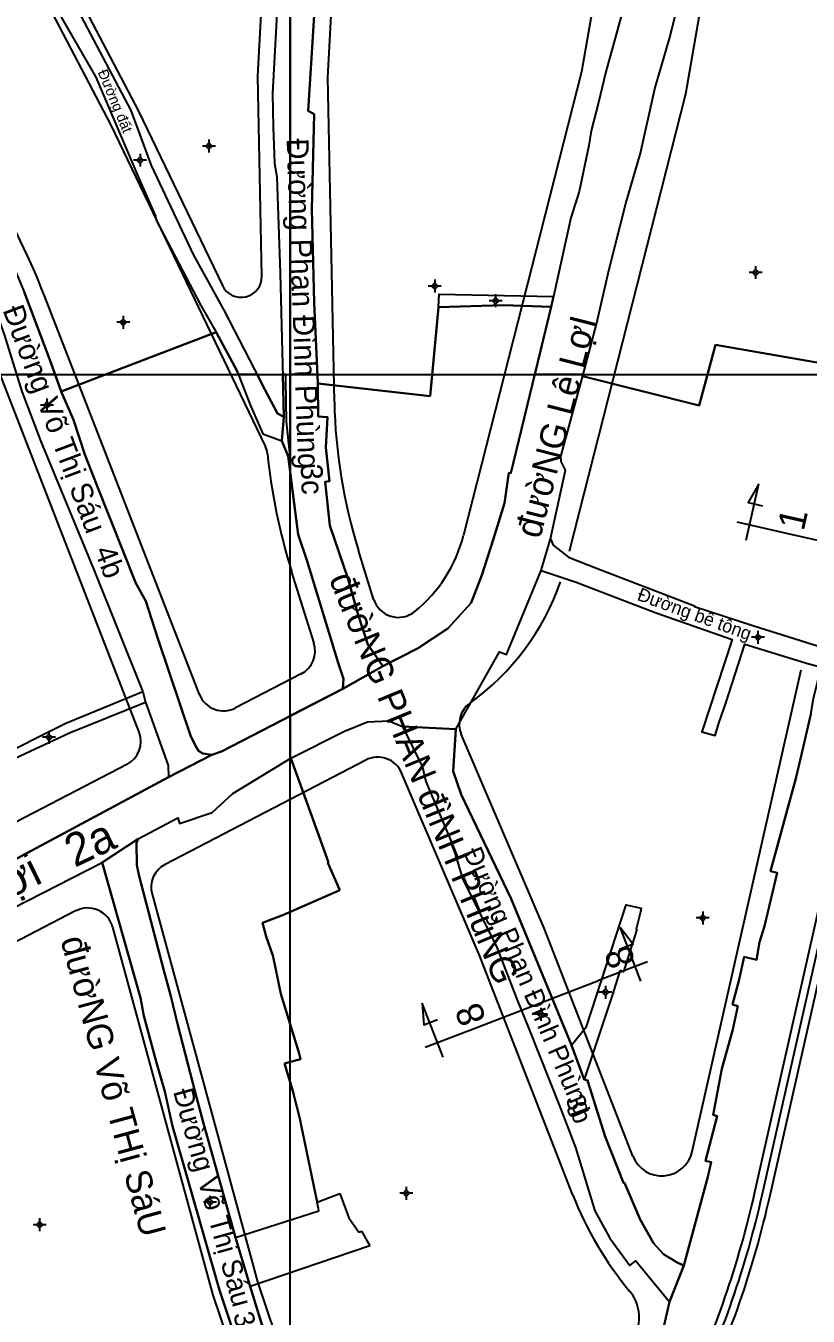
# Model space of a CAD drawing. Extents: x 547408 to 554234, y 1833375 to 1843904.
# Drawn here: x 551949 to 552099.9, y 1839318.5 to 1839567.3 of the extents above; entities that cross this region are included whole.
import ezdxf

# ---------------------------------------------------------------- set-up
doc = ezdxf.new("R2010")
doc.units = 0
for name, color, linetype in [('Level 1', 7, 'Continuous'), ('Level 10', 7, 'Continuous'), ('Level 11', 7, 'Continuous'), ('Level 2', 7, 'Continuous'), ('Level 27', 7, 'Continuous'), ('Level 30', 7, 'Continuous'), ('Level 4', 7, 'Continuous'), ('Level 5', 7, 'Continuous'), ('Level 52', 7, 'Continuous'), ('Level 62', 7, 'Continuous')]:
    doc.layers.add(name, color=color, linetype=linetype)

msp = doc.modelspace()

# ---------------------------------------------------------------- linework, layer by layer
at = {"layer": 'Level 1'}
for points in [[(552087.9, 1839468.09), (552090.36, 1839478.95)], [(552090.36, 1839478.95), (552088.29, 1839475.33), (552091.06, 1839474.71)], [(552091, 1839341.81), (552121.78, 1839478.09)], [(552086.1, 1839471.6), (552095.98, 1839469.37)], [(552095.98, 1839469.37), (552141.33, 1839459.13)], [(552063.59, 1839393.46), (552066.15, 1839390.18), (552063.51, 1839389.16)], [(552067.59, 1839383.07), (552063.59, 1839393.46)], [(552068.86, 1839386.81), (552059.41, 1839383.18)], [(552035.45, 1839373.96), (552059.41, 1839383.18)], [(552029.45, 1839368.4), (552025.45, 1839378.8)], [(552025.45, 1839378.8), (552025.75, 1839374.65), (552028.39, 1839375.66)], [(552026, 1839370.33), (552035.45, 1839373.96)]]:
    msp.add_lwpolyline(points, dxfattribs=at)
msp.add_arc((551905.67, 1839383.67), 190, 334.5637, 347.2723, dxfattribs=at)
at = {"layer": 'Level 10'}
for p, q in [((552050.32, 1839513.1), (552050.73, 1839515.05)), ((551998.37, 1839487.23), (551998.73, 1839491.88)), ((552048.35, 1839462.23), (552050.15, 1839468.31)), ((552010.14, 1839439.44), (552017.84, 1839443.79)), ((551971.54, 1839438.82), (551972.08, 1839436.86)), ((552021.65, 1839432.13), (552031.95, 1839431.64)), ((551976.52, 1839422.37), (551984.89, 1839426.72)), ((551963.7, 1839405.92), (551970.63, 1839410.53)), ((552054.25, 1839370.69), (552056.7, 1839364.07)), ((552073.14, 1839321.26), (552075.9, 1839328.26))]:
    msp.add_line(p, q, dxfattribs=at)
for points in [[(551946.19, 1839595.47), (551949.07, 1839588.74), (551952.57, 1839581.16), (551959.66, 1839569.06), (551969.27, 1839550.93), (551973.15, 1839540.32), (551981.27, 1839523.14), (551987.21, 1839512.46), (551995.1, 1839497.12), (551997.55, 1839492.49), (551998.73, 1839491.88)], [(551942.23, 1839593.46), (551950.76, 1839577.79), (551962.49, 1839557.38), (551970.69, 1839538.01), (551974.03, 1839530.53), (551974.19, 1839529.64), (551982.73, 1839513.33), (551985.73, 1839508.21), (551989.7, 1839500.77), (551992.25, 1839494.16), (551994.7, 1839488.59), (551998.37, 1839487.23)], [(552050.15, 1839468.31), (552053.06, 1839481.59), (552052.23, 1839483.24), (552052.17, 1839484.19), (552056.46, 1839500), (552059.03, 1839509.72), (552061.52, 1839520.31), (552064.72, 1839533.01), (552067.55, 1839542.71), (552070.33, 1839555.08), (552073.11, 1839564.83), (552074.6, 1839570.65), (552076.63, 1839584.14), (552077.43, 1839584.07), (552079.76, 1839588.28), (552084.08, 1839591.24), (552086.66, 1839592.04), (552090.79, 1839591.93), (552103.53, 1839591.01), (552113.04, 1839590.05), (552126.89, 1839587.69)], [(552006.28, 1839586.95), (552015.15, 1839587.77), (552026.4, 1839588.44), (552035.55, 1839589.22), (552048.51, 1839589.82), (552049.25, 1839590.01), (552066.39, 1839590.36), (552068.03, 1839589.91), (552064.6, 1839571.88), (552060.85, 1839558.39), (552059.43, 1839552.49), (552057.99, 1839547), (552057.55, 1839544.19), (552055.69, 1839535.3), (552054.1, 1839530.2), (552050.73, 1839515.05)], [(551999.4, 1839588.43), (551999.91, 1839580.91), (551999.35, 1839578.3), (551997.47, 1839570.71), (551996.57, 1839554.18), (551996.67, 1839547.71), (551996.97, 1839540.75), (551997.41, 1839538.12), (551998.07, 1839519.59), (551998.73, 1839491.88)], [(552006.28, 1839586.95), (552004.61, 1839569.27), (552003.46, 1839550.88), (552004.6, 1839550.22), (552004.14, 1839531.88), (552004.58, 1839513.91), (552005.3, 1839498.29), (552005.38, 1839491.94), (552007.14, 1839491.83), (552006.87, 1839485.93), (552007.57, 1839479.44), (552006.71, 1839479.33), (552007.61, 1839470.94), (552011.06, 1839460.74), (552013.07, 1839453.69), (552014.92, 1839447.99), (552017.84, 1839443.79)], [(551918.79, 1839565.9), (551928.04, 1839551.3), (551929.44, 1839551.91), (551932.12, 1839546.54), (551934.11, 1839542.95), (551940.72, 1839531.94), (551945.48, 1839523.57), (551948.69, 1839515.99), (551953.8, 1839502.36), (551955.8, 1839496.75), (551958.18, 1839491.28), (551960.37, 1839484.63), (551962.67, 1839478.67), (551970.23, 1839459.81), (551972.14, 1839456.35), (551974.46, 1839449.15), (551980.76, 1839430.42), (551981.69, 1839428.42), (551982.31, 1839427.47), (551983.15, 1839426.94), (551984.89, 1839426.72)], [(551914.07, 1839562.84), (551918.03, 1839555.48), (551929.33, 1839537.86), (551932.9, 1839531.98), (551938.76, 1839522.49), (551940.98, 1839516.98), (551943.19, 1839512.03), (551944.82, 1839507.72), (551948.22, 1839496.72), (551951.91, 1839487.09), (551962.31, 1839461.89), (551971.54, 1839438.82)], [(552050.32, 1839513.1), (552041.14, 1839513.38), (552028.57, 1839512.98), (552028.69, 1839515.49), (552050.73, 1839515.05)], [(552017.84, 1839443.79), (552024.5, 1839447.22), (552030.39, 1839451.08), (552034.9, 1839456.02), (552036.95, 1839461.32), (552039.14, 1839468.14), (552041.31, 1839475.22), (552042.13, 1839481.04), (552042.55, 1839480.99), (552050.32, 1839513.1)], [(552010.14, 1839439.44), (552010.25, 1839441.33), (552009.21, 1839444.41), (552003.28, 1839464.04), (552001.5, 1839469.16), (551999.61, 1839484.3), (551998.37, 1839487.23)], [(552050.15, 1839468.31), (552050.68, 1839467.14), (552053.68, 1839464.82), (552059.05, 1839462.7), (552077.95, 1839455.42), (552077.93, 1839455.3), (552089.4, 1839451.54), (552102.86, 1839447.34)], [(552031.95, 1839431.64), (552040.37, 1839446.55), (552041.69, 1839446.05), (552048.35, 1839462.23)], [(552048.35, 1839462.23), (552055.12, 1839459.97), (552070.34, 1839454.11), (552085.2, 1839448.93), (552079.35, 1839431.14), (552081.93, 1839430.4), (552082.61, 1839432.83), (552083.97, 1839436.67), (552087.68, 1839448.05), (552099.57, 1839444.35), (552102.36, 1839443.58)], [(552075.9, 1839328.26), (552080.5, 1839345.32), (552081.18, 1839348.16), (552080.07, 1839348.42), (552082.34, 1839357.03), (552081.53, 1839357.28), (552083.24, 1839366.16), (552085.32, 1839373.71), (552086.29, 1839378.23), (552085.27, 1839378.57), (552086.59, 1839383.4), (552087.53, 1839387.76), (552089.9, 1839387.16), (552090.51, 1839390.6), (552091.45, 1839393.66), (552093.88, 1839403.94), (552092.62, 1839404.29), (552097.47, 1839422.13), (552098.86, 1839427.87), (552100.4, 1839434.55), (552100.9, 1839437.55), (552102.36, 1839443.58)], [(551971.54, 1839438.82), (551956.68, 1839432.75), (551942.3, 1839425.57), (551936.44, 1839423.03), (551936.91, 1839421.35), (551945.94, 1839425.63), (551957.39, 1839430.93), (551972.08, 1839436.86)], [(551984.89, 1839426.72), (551986.73, 1839427.35), (552010.14, 1839439.44)], [(551972.08, 1839436.86), (551976.46, 1839424.66), (551976.52, 1839422.37)], [(551970.63, 1839410.53), (551978.3, 1839414.56), (551978.65, 1839413.44), (551984.95, 1839415.6), (551988.91, 1839419.24), (552000.09, 1839426.03), (552010.42, 1839431.23), (552014.89, 1839433.03), (552018.98, 1839433.22), (552021.65, 1839432.13)], [(552021.65, 1839432.13), (552025.46, 1839424.34), (552026.13, 1839421.57), (552031.08, 1839409.83), (552033.25, 1839402.63), (552039.77, 1839389.75), (552043.66, 1839379.56), (552045.96, 1839374.06), (552052.07, 1839358.68), (552055, 1839351.02), (552058.73, 1839338.75), (552061.61, 1839333.53), (552065.47, 1839328.23), (552066.62, 1839329.15), (552073.14, 1839321.26)], [(552031.95, 1839431.64), (552031.38, 1839423.56), (552032.94, 1839419.06), (552042.59, 1839398.93), (552054.25, 1839370.69)], [(551906.23, 1839386.11), (551919.24, 1839392.34), (551935.13, 1839400.23), (551976.52, 1839422.37)], [(551970.63, 1839410.53), (551970.34, 1839409.75), (551970.39, 1839405.4), (551970.84, 1839403.28), (551975.61, 1839385.12), (551976.9, 1839380.4), (551978.33, 1839374.55), (551981.62, 1839361.65), (551983.17, 1839355.89), (551989.46, 1839333.67), (551992.24, 1839324.19), (551996.35, 1839310.9), (551998.17, 1839305.41), (552001.51, 1839295.7), (552002.91, 1839290.89), (552005.12, 1839282.16), (552006.55, 1839278.14), (552013.54, 1839270.36)], [(551907.85, 1839376.75), (551930.58, 1839389.06), (551935.95, 1839391.68), (551941.17, 1839394.3), (551946.46, 1839397.15), (551963.7, 1839405.92)], [(551996.67, 1839280.95), (551998.33, 1839282.06), (551998.85, 1839283.45), (551997.55, 1839290.03), (551995.52, 1839296.68), (551994.58, 1839299.41), (551992.4, 1839305.27), (551986.32, 1839323.48), (551977.27, 1839355.11), (551975.8, 1839361.76), (551974.1, 1839367.6), (551971.78, 1839376.35), (551971.08, 1839379.85), (551963.7, 1839405.92)], [(552054.25, 1839370.69), (552057.13, 1839374.32), (552064.76, 1839397.79), (552067.66, 1839397.16), (552067.51, 1839396.45), (552066.72, 1839393.06), (552066.8, 1839393.02), (552065.5, 1839388.76), (552064.27, 1839384.89), (552063.79, 1839385.04), (552063.58, 1839385.08), (552062.2, 1839380.69), (552056.7, 1839364.07)], [(552056.7, 1839364.07), (552057.39, 1839363.91), (552057.4, 1839363.69), (552060.75, 1839353.14), (552064.26, 1839344.2), (552064.45, 1839344.17), (552067.48, 1839337.09), (552070.04, 1839332.57), (552072, 1839330.42), (552072.82, 1839329.94), (552073.55, 1839329.43), (552074.6, 1839328.85), (552075.9, 1839328.26)], [(552038.3, 1839251.15), (552042.72, 1839258.89), (552056.12, 1839285.31), (552061.78, 1839295.56), (552063.32, 1839299.55), (552068.15, 1839308.46), (552071.92, 1839315.92), (552073.14, 1839321.26)]]:
    msp.add_lwpolyline(points, dxfattribs=at)
at = {"layer": 'Level 11'}
for p, q in [((551984.3, 1839544.71), (551983.68, 1839544.08)), ((551984.3, 1839545.33), (551984.3, 1839544.71)), ((551984.93, 1839544.08), (551984.3, 1839544.71)), ((551971.02, 1839542.6), (551971.02, 1839541.97)), ((551983.68, 1839544.08), (551983.05, 1839544.08)), ((551983.68, 1839544.08), (551984.3, 1839543.45)), ((551984.3, 1839543.45), (551984.93, 1839544.08)), ((551984.3, 1839543.45), (551984.3, 1839542.83)), ((551985.55, 1839544.08), (551984.93, 1839544.08)), ((551970.39, 1839541.35), (551969.77, 1839541.35)), ((551971.02, 1839541.97), (551970.39, 1839541.35)), ((551970.39, 1839541.35), (551971.02, 1839540.73)), ((551971.65, 1839541.35), (551971.02, 1839541.97)), ((551971.02, 1839540.73), (551971.65, 1839541.35)), ((551971.02, 1839540.73), (551971.02, 1839540.1)), ((551972.27, 1839541.35), (551971.65, 1839541.35)), ((552089.11, 1839519.69), (552088.48, 1839519.69)), ((552089.73, 1839520.31), (552089.11, 1839519.69)), ((552089.11, 1839519.69), (552089.73, 1839519.07)), ((552089.73, 1839520.94), (552089.73, 1839520.31)), ((552090.35, 1839519.69), (552089.73, 1839520.31)), ((552089.73, 1839519.07), (552090.35, 1839519.69)), ((552090.98, 1839519.69), (552090.35, 1839519.69)), ((552027.84, 1839517.71), (552027.21, 1839517.08)), ((552027.84, 1839518.33), (552027.84, 1839517.71)), ((552028.47, 1839517.08), (552027.84, 1839517.71)), ((552089.73, 1839519.07), (552089.73, 1839518.44)), ((552027.21, 1839517.08), (552026.59, 1839517.08)), ((552027.21, 1839517.08), (552027.84, 1839516.45)), ((552027.84, 1839516.45), (552028.47, 1839517.08)), ((552027.84, 1839516.45), (552027.84, 1839515.83)), ((552029.09, 1839517.08), (552028.47, 1839517.08)), ((552039.59, 1839514.87), (552038.97, 1839514.24)), ((552039.59, 1839515.49), (552039.59, 1839514.87)), ((552040.21, 1839514.24), (552039.59, 1839514.87)), ((552038.97, 1839514.24), (552038.34, 1839514.24)), ((552038.97, 1839514.24), (552039.59, 1839513.61)), ((552039.59, 1839513.61), (552040.21, 1839514.24)), ((552039.59, 1839513.61), (552039.59, 1839512.99)), ((552040.84, 1839514.24), (552040.21, 1839514.24)), ((551967.15, 1839510.09), (551966.52, 1839510.09)), ((551967.77, 1839510.71), (551967.15, 1839510.09)), ((551967.15, 1839510.09), (551967.77, 1839509.47)), ((551967.77, 1839511.34), (551967.77, 1839510.71)), ((551968.39, 1839510.09), (551967.77, 1839510.71)), ((551967.77, 1839509.47), (551968.39, 1839510.09)), ((551969.02, 1839510.09), (551968.39, 1839510.09)), ((551967.77, 1839509.47), (551967.77, 1839508.84)), ((551953.07, 1839494.77), (551952.44, 1839494.14)), ((551953.07, 1839495.39), (551953.07, 1839494.77)), ((551953.69, 1839494.14), (551953.07, 1839494.77)), ((551952.44, 1839494.14), (551951.82, 1839494.14)), ((551952.44, 1839494.14), (551953.07, 1839493.51)), ((551953.07, 1839493.51), (551953.69, 1839494.14)), ((551953.07, 1839493.51), (551953.07, 1839492.89)), ((551954.32, 1839494.14), (551953.69, 1839494.14)), ((552090.19, 1839449.99), (552089.56, 1839449.36)), ((552090.19, 1839450.61), (552090.19, 1839449.99)), ((552090.81, 1839449.36), (552090.19, 1839449.99)), ((552089.56, 1839449.36), (552088.94, 1839449.36)), ((552089.56, 1839449.36), (552090.19, 1839448.73)), ((552090.19, 1839448.73), (552090.81, 1839449.36)), ((552090.19, 1839448.73), (552090.19, 1839448.11)), ((552091.44, 1839449.36), (552090.81, 1839449.36)), ((551952.82, 1839430.08), (551952.2, 1839430.08)), ((551953.45, 1839430.71), (551952.82, 1839430.08)), ((551952.82, 1839430.08), (551953.45, 1839429.45)), ((551953.45, 1839431.33), (551953.45, 1839430.71)), ((551954.07, 1839430.08), (551953.45, 1839430.71)), ((551953.45, 1839429.45), (551954.07, 1839430.08)), ((551954.7, 1839430.08), (551954.07, 1839430.08)), ((551953.45, 1839429.45), (551953.45, 1839428.83)), ((552079.53, 1839395.87), (552078.91, 1839395.24)), ((552079.53, 1839396.49), (552079.53, 1839395.87)), ((552080.15, 1839395.24), (552079.53, 1839395.87)), ((552078.91, 1839395.24), (552078.28, 1839395.24)), ((552078.91, 1839395.24), (552079.53, 1839394.61)), ((552079.53, 1839394.61), (552080.15, 1839395.24)), ((552079.53, 1839394.61), (552079.53, 1839393.99)), ((552080.78, 1839395.24), (552080.15, 1839395.24)), ((552060.15, 1839380.93), (552059.53, 1839380.93)), ((552060.78, 1839381.55), (552060.15, 1839380.93)), ((552060.15, 1839380.93), (552060.78, 1839380.31)), ((552060.78, 1839382.18), (552060.78, 1839381.55)), ((552061.41, 1839380.93), (552060.78, 1839381.55)), ((552060.78, 1839380.31), (552061.41, 1839380.93)), ((552062.03, 1839380.93), (552061.41, 1839380.93)), ((552048.31, 1839377.94), (552048.31, 1839377.31)), ((552060.78, 1839380.31), (552060.78, 1839379.68)), ((552047.69, 1839376.69), (552047.06, 1839376.69)), ((552048.31, 1839377.31), (552047.69, 1839376.69)), ((552047.69, 1839376.69), (552048.31, 1839376.07)), ((552048.94, 1839376.69), (552048.31, 1839377.31)), ((552048.31, 1839376.07), (552048.94, 1839376.69)), ((552048.31, 1839376.07), (552048.31, 1839375.44)), ((552049.56, 1839376.69), (552048.94, 1839376.69)), ((552022.37, 1839343.43), (552022.37, 1839342.81)), ((551984.5, 1839341.07), (551983.87, 1839340.44)), ((551984.5, 1839341.69), (551984.5, 1839341.07)), ((551985.13, 1839340.44), (551984.5, 1839341.07)), ((552021.75, 1839342.18), (552021.12, 1839342.18)), ((552022.37, 1839342.81), (552021.75, 1839342.18)), ((552021.75, 1839342.18), (552022.37, 1839341.55)), ((552022.99, 1839342.18), (552022.37, 1839342.81)), ((552022.37, 1839341.55), (552022.99, 1839342.18)), ((552022.37, 1839341.55), (552022.37, 1839340.93)), ((552023.62, 1839342.18), (552022.99, 1839342.18)), ((551983.87, 1839340.44), (551983.25, 1839340.44)), ((551983.87, 1839340.44), (551984.5, 1839339.81)), ((551984.5, 1839339.81), (551985.13, 1839340.44)), ((551984.5, 1839339.81), (551984.5, 1839339.19)), ((551985.75, 1839340.44), (551985.13, 1839340.44)), ((551951.03, 1839336.1), (551950.41, 1839336.1)), ((551951.66, 1839336.73), (551951.03, 1839336.1)), ((551951.03, 1839336.1), (551951.66, 1839335.47)), ((551951.66, 1839337.35), (551951.66, 1839336.73)), ((551952.29, 1839336.1), (551951.66, 1839336.73)), ((551951.66, 1839335.47), (551952.29, 1839336.1)), ((551952.91, 1839336.1), (551952.29, 1839336.1)), ((551951.66, 1839335.47), (551951.66, 1839334.85))]:
    msp.add_line(p, q, dxfattribs=at)
for centre in [(551984.3, 1839544.08), (551971.02, 1839541.35), (552089.73, 1839519.69), (552027.84, 1839517.08), (552039.59, 1839514.24), (551967.77, 1839510.09), (551953.07, 1839494.14), (552090.19, 1839449.36), (551953.45, 1839430.08), (552079.53, 1839395.24), (552060.78, 1839380.93), (552048.31, 1839376.69), (551984.5, 1839340.44), (552022.37, 1839342.18), (551951.66, 1839336.1)]:
    msp.add_circle(centre, 0.15, dxfattribs=at)
at = {"layer": 'Level 2'}
for p, q in [((552064.6, 1839571.88), (552060.85, 1839558.39)), ((551996.67, 1839547.71), (551996.97, 1839540.75)), ((551996.97, 1839540.75), (551997.41, 1839538.12)), ((551997.41, 1839538.12), (551998.07, 1839519.59)), ((552061.52, 1839520.31), (552064.72, 1839533.01)), ((551998.07, 1839519.59), (551998.73, 1839491.88)), ((551998.73, 1839491.88), (551998.37, 1839487.23)), ((552006.87, 1839485.93), (552007.14, 1839491.83)), ((551998.37, 1839487.23), (551999.61, 1839484.3)), ((552007.57, 1839479.44), (552006.87, 1839485.93)), ((552050.15, 1839468.31), (552053.06, 1839481.59)), ((552006.71, 1839479.33), (552007.57, 1839479.44)), ((552039.14, 1839468.14), (552036.95, 1839461.32)), ((552048.35, 1839462.23), (552050.15, 1839468.31)), ((552003.28, 1839464.04), (552009.21, 1839444.41)), ((552041.69, 1839446.05), (552048.35, 1839462.23)), ((552017.84, 1839443.79), (552014.92, 1839447.99)), ((552009.21, 1839444.41), (552010.25, 1839441.33)), ((552017.84, 1839443.79), (552010.14, 1839439.44)), ((552010.14, 1839439.44), (552017.84, 1839443.79)), ((552010.25, 1839441.33), (552010.14, 1839439.44)), ((552010.14, 1839439.44), (551986.73, 1839427.35)), ((552000.09, 1839426.03), (552010.42, 1839431.23)), ((552021.65, 1839432.13), (552031.95, 1839431.64)), ((552031.95, 1839431.64), (552021.65, 1839432.13)), ((551984.89, 1839426.72), (551976.52, 1839422.37)), ((551986.73, 1839427.35), (551984.89, 1839426.72)), ((551978.65, 1839413.44), (551984.95, 1839415.6)), ((551978.3, 1839414.56), (551978.65, 1839413.44)), ((551970.63, 1839410.53), (551963.7, 1839405.92)), ((551963.7, 1839405.92), (551971.08, 1839379.85)), ((551975.61, 1839385.12), (551970.84, 1839403.28)), ((552033.25, 1839402.63), (552039.77, 1839389.75)), ((551971.08, 1839379.85), (551971.78, 1839376.35)), ((551971.78, 1839376.35), (551974.1, 1839367.6)), ((552045.96, 1839374.06), (552052.07, 1839358.68)), ((552056.7, 1839364.07), (552054.25, 1839370.69)), ((551989.46, 1839333.67), (551983.17, 1839355.89)), ((552064.45, 1839344.17), (552064.26, 1839344.2)), ((552067.48, 1839337.09), (552064.45, 1839344.17)), ((552065.47, 1839328.23), (552066.62, 1839329.15)), ((552066.62, 1839329.15), (552073.14, 1839321.26)), ((552072.82, 1839329.94), (552072, 1839330.42)), ((552073.14, 1839321.26), (552075.9, 1839328.26))]:
    msp.add_line(p, q, dxfattribs=at)
for points in [[(552007.14, 1839491.83), (552005.38, 1839491.94), (552005.3, 1839498.29), (552004.58, 1839513.91), (552004.14, 1839531.88), (552004.6, 1839550.22), (552003.46, 1839550.88), (552004.61, 1839569.27), (552006.28, 1839586.95)], [(552070.33, 1839555.08), (552073.11, 1839564.83), (552074.6, 1839570.65), (552076.63, 1839584.14), (552077.43, 1839584.07)], [(551997.47, 1839570.71), (551996.57, 1839554.18), (551996.67, 1839547.71)], [(552060.85, 1839558.39), (552059.43, 1839552.49), (552057.99, 1839547), (552057.55, 1839544.19), (552055.69, 1839535.3), (552054.1, 1839530.2)], [(552064.72, 1839533.01), (552067.55, 1839542.71), (552070.33, 1839555.08)], [(552054.1, 1839530.2), (552050.73, 1839515.05), (552050.32, 1839513.1), (552042.55, 1839480.99)], [(552053.06, 1839481.59), (552052.23, 1839483.24), (552052.17, 1839484.19), (552056.46, 1839500), (552059.03, 1839509.72), (552061.52, 1839520.31)], [(551999.61, 1839484.3), (552001.5, 1839469.16), (552003.28, 1839464.04)], [(552042.55, 1839480.99), (552042.13, 1839481.04), (552041.31, 1839475.22), (552039.14, 1839468.14)], [(552014.92, 1839447.99), (552013.07, 1839453.69), (552011.06, 1839460.74), (552007.61, 1839470.94), (552006.71, 1839479.33)], [(552036.95, 1839461.32), (552034.9, 1839456.02), (552030.39, 1839451.08)], [(552030.39, 1839451.08), (552024.5, 1839447.22), (552017.84, 1839443.79)], [(552031.95, 1839431.64), (552040.37, 1839446.55), (552041.69, 1839446.05)], [(552010.42, 1839431.23), (552014.89, 1839433.03), (552018.98, 1839433.22), (552021.65, 1839432.13)], [(552100.4, 1839434.55), (552098.86, 1839427.87), (552097.47, 1839422.13), (552092.62, 1839404.29), (552093.88, 1839403.94), (552091.45, 1839393.66), (552090.51, 1839390.6), (552089.9, 1839387.16), (552087.53, 1839387.76), (552086.59, 1839383.4), (552085.27, 1839378.57), (552086.29, 1839378.23), (552085.32, 1839373.71), (552083.24, 1839366.16), (552081.53, 1839357.28), (552082.34, 1839357.03), (552080.07, 1839348.42), (552081.18, 1839348.16), (552080.5, 1839345.32), (552075.9, 1839328.26), (552073.14, 1839321.26), (552071.92, 1839315.92)], [(552021.65, 1839432.13), (552025.46, 1839424.34), (552026.13, 1839421.57), (552031.08, 1839409.83), (552033.25, 1839402.63)], [(552054.25, 1839370.69), (552042.59, 1839398.93), (552032.94, 1839419.06), (552031.38, 1839423.56), (552031.95, 1839431.64)], [(551984.95, 1839415.6), (551988.91, 1839419.24), (552000.09, 1839426.03)], [(551976.52, 1839422.37), (551935.13, 1839400.23), (551919.24, 1839392.34), (551906.23, 1839386.11)], [(551935.95, 1839391.68), (551941.17, 1839394.3), (551946.46, 1839397.15), (551963.7, 1839405.92), (551970.63, 1839410.53), (551978.3, 1839414.56)], [(551970.84, 1839403.28), (551970.39, 1839405.4), (551970.34, 1839409.75), (551970.63, 1839410.53)], [(552039.77, 1839389.75), (552043.66, 1839379.56), (552045.96, 1839374.06)], [(551978.33, 1839374.55), (551976.9, 1839380.4), (551975.61, 1839385.12)], [(551983.17, 1839355.89), (551981.62, 1839361.65), (551978.33, 1839374.55)], [(551974.1, 1839367.6), (551975.8, 1839361.76), (551977.27, 1839355.11)], [(552064.26, 1839344.2), (552060.75, 1839353.14), (552057.4, 1839363.69), (552057.39, 1839363.91), (552056.7, 1839364.07)], [(552052.07, 1839358.68), (552055, 1839351.02), (552058.73, 1839338.75), (552061.61, 1839333.53), (552065.47, 1839328.23)], [(551977.27, 1839355.11), (551986.32, 1839323.48), (551992.4, 1839305.27), (551994.58, 1839299.41)], [(552072, 1839330.42), (552070.04, 1839332.57), (552067.48, 1839337.09)], [(551996.35, 1839310.9), (551992.24, 1839324.19), (551989.46, 1839333.67)], [(552075.9, 1839328.26), (552074.6, 1839328.85), (552073.55, 1839329.43), (552072.82, 1839329.94)]]:
    msp.add_lwpolyline(points, dxfattribs=at)
at = {"layer": 'Level 27'}
for p, q in [((551970.23, 1839459.81), (551962.67, 1839478.67)), ((551972.14, 1839456.35), (551970.23, 1839459.81)), ((551974.46, 1839449.15), (551972.14, 1839456.35)), ((551976.52, 1839422.37), (551984.89, 1839426.72))]:
    msp.add_line(p, q, dxfattribs=at)
for points in [[(551962.67, 1839478.67), (551960.37, 1839484.63), (551958.18, 1839491.28), (551955.8, 1839496.75), (551953.8, 1839502.36), (551948.69, 1839515.99)], [(551948.22, 1839496.72), (551951.91, 1839487.09), (551962.31, 1839461.89)], [(551962.31, 1839461.89), (551971.54, 1839438.82), (551972.08, 1839436.86)], [(551982.31, 1839427.47), (551981.69, 1839428.42), (551980.76, 1839430.42), (551974.46, 1839449.15)], [(551972.08, 1839436.86), (551976.46, 1839424.66), (551976.52, 1839422.37)], [(551984.89, 1839426.72), (551983.15, 1839426.94), (551982.31, 1839427.47)]]:
    msp.add_lwpolyline(points, dxfattribs=at)
at = {"layer": 'Level 30'}
for points in [[(551953.01, 1839584.64), (551970.73, 1839550.78)], [(552081.57, 1839584.85), (552076.21, 1839554.1)], [(551946.91, 1839583.36), (551965.36, 1839548.09)], [(551993.75, 1839557.54), (551994.96, 1839580.14)], [(552060, 1839580.48), (552056.15, 1839558.39)], [(552007.26, 1839557.31), (552008.42, 1839578.91)], [(551994.51, 1839518.98), (551993.75, 1839557.54)], [(552008.49, 1839494.76), (552007.26, 1839557.31)], [(552056.15, 1839558.39), (552033.41, 1839469.04)], [(552076.21, 1839554.1), (552053.77, 1839465.91)], [(551970.73, 1839550.78), (551986.91, 1839517.17)], [(551965.36, 1839548.09), (551995.22, 1839486.07)], [(551982.48, 1839438.36), (551952.6, 1839515.21)], [(551970.82, 1839431.09), (551940.02, 1839510.32)], [(552089.54, 1839342.14), (552120.32, 1839478.42)], [(552092.46, 1839341.48), (552123.25, 1839477.76)], [(552016.07, 1839456.71), (552013.14, 1839466.1)], [(552004.57, 1839448.23), (552000.25, 1839462.09)], [(552077.52, 1839350.2), (552098.5, 1839443.09)], [(552002.1, 1839442.31), (551989.44, 1839435.73)], [(552048.93, 1839393.29), (552032.97, 1839430.65)], [(552014.57, 1839425.68), (551975.85, 1839405.57)], [(551968.47, 1839424.84), (551909.55, 1839394.23)], [(552036.43, 1839388.18), (552021.47, 1839423.21)], [(551973.33, 1839399.82), (551993.66, 1839325.12)], [(551958.6, 1839396.61), (551913.01, 1839372.92)], [(551965.73, 1839393.49), (551985.04, 1839322.5)], [(552066.07, 1839349.34), (552048.93, 1839393.29)], [(552054.51, 1839341.83), (552036.43, 1839388.18)], [(551993.66, 1839325.12), (552004.03, 1839294.21)], [(551985.04, 1839322.5), (551994.27, 1839295.31)]]:
    msp.add_lwpolyline(points, dxfattribs=at)
for centre, radius, start, end in [((551825.14, 1839465.65), 136.75, 21.2464, 32.4235), ((551990.51, 1839518.9), 4, 205.7098, 1.1293), ((552111.72, 1839496.8), 103.25, 181.1293, 197.2954), ((551991.62, 1839484.34), 4, 5.9239, 25.7098), ((552111.72, 1839496.8), 116.75, 185.9239, 197.2954), ((552006.52, 1839475.88), 27.75, 309.0104, 345.7267), ((552006.52, 1839475.88), 48.25, 305.6675, 340.8707), ((552020.84, 1839458.2), 5, 197.2954, 309.0104), ((551999.79, 1839446.75), 5, 297.4527, 17.2954), ((551987.14, 1839440.17), 5, 201.2464, 297.4527), ((552037.57, 1839432.62), 5, 125.6675, 203.1317), ((551966.16, 1839429.27), 5, 297.4527, 21.2464), ((552016.87, 1839421.25), 5, 23.1317, 117.4527), ((551978.16, 1839401.14), 5, 117.4527, 195.2187), ((551960.91, 1839392.17), 5, 15.2187, 117.4527), ((552071.66, 1839351.52), 6, 201.3082, 347.2723), ((552116.72, 1839366.03), 66.75, 201.2619, 219.8014), ((551905.67, 1839383.67), 188.5, 334.5637, 347.2723), ((551905.67, 1839383.67), 191.5, 334.5637, 347.2723), ((552059.29, 1839318.18), 8, 336.911, 39.8014)]:
    msp.add_arc(centre, radius, start, end, dxfattribs=at)
at = {"layer": 'Level 52'}
for p, q in [((552000, 1839500), (552000, 1839620.3)), ((552000, 1839620.3), (552000, 1839500)), ((552028.57, 1839512.98), (552026.98, 1839495.87)), ((552026.98, 1839495.87), (552028.57, 1839512.98)), ((551955.8, 1839496.75), (551985.73, 1839508.21)), ((551985.73, 1839508.21), (551955.8, 1839496.75)), ((551985.73, 1839508.21), (551989.7, 1839500.77)), ((551989.7, 1839500.77), (551985.73, 1839508.21)), ((552081.97, 1839505.72), (552078.87, 1839494.07)), ((552078.87, 1839494.07), (552081.97, 1839505.72)), ((552113.36, 1839500.3), (552081.97, 1839505.72)), ((552081.97, 1839505.72), (552113.36, 1839500.3)), ((551947.21, 1839500), (551954.64, 1839500)), ((551954.64, 1839500), (551947.21, 1839500)), ((551954.64, 1839500), (551955.8, 1839496.75)), ((551955.8, 1839496.75), (551954.64, 1839500)), ((551989.7, 1839500.77), (551990, 1839500)), ((551990, 1839500), (551989.7, 1839500.77)), ((551990, 1839500), (551993.62, 1839500)), ((551993.62, 1839500), (551990, 1839500)), ((551998.54, 1839500), (552000, 1839500)), ((551999.11, 1839500), (551998.54, 1839500)), ((551999.14, 1839498.9), (551999.11, 1839500)), ((552005.22, 1839500), (552000, 1839500)), ((552000, 1839500), (552000, 1839481.18)), ((552000, 1839500), (552005.22, 1839500)), ((552005.3, 1839498.29), (552005.22, 1839500)), ((552005.22, 1839500), (552005.3, 1839498.29)), ((552056.46, 1839500), (552047.15, 1839500)), ((552047.15, 1839500), (552056.46, 1839500)), ((552056.38, 1839499.7), (552056.46, 1839500)), ((552056.46, 1839500), (552056.38, 1839499.7)), ((552026.98, 1839495.87), (552005.3, 1839498.29)), ((552005.3, 1839498.29), (552026.98, 1839495.87)), ((552078.87, 1839494.07), (552056.38, 1839499.7)), ((552056.38, 1839499.7), (552078.87, 1839494.07)), ((552000, 1839481.18), (552000, 1839484.26)), ((552000.76, 1839475.11), (552000, 1839481.18)), ((552000, 1839481.18), (552000.76, 1839475.11)), ((552001.5, 1839469.16), (552000.76, 1839475.11)), ((552000.76, 1839475.11), (552001.5, 1839469.16)), ((552003.28, 1839464.04), (552001.5, 1839469.16)), ((552001.5, 1839469.16), (552003.28, 1839464.04)), ((552010.14, 1839439.44), (552000, 1839434.2)), ((552000, 1839425.98), (552000, 1839434.2)), ((552000, 1839434.2), (552000, 1839425.98)), ((552000.09, 1839426.03), (552000, 1839425.98)), ((552000, 1839425.98), (552000.09, 1839426.03)), ((552005.27, 1839411.88), (552000.09, 1839426.03)), ((552000.09, 1839426.03), (552005.27, 1839411.88)), ((552007.36, 1839405.92), (552005.27, 1839411.88)), ((552005.27, 1839411.88), (552007.36, 1839405.92)), ((551998.68, 1839395.86), (552009.55, 1839400.59)), ((552009.55, 1839400.59), (551998.68, 1839395.86)), ((551998.68, 1839395.86), (551994.63, 1839394.29)), ((551994.63, 1839394.29), (551995.37, 1839391.64)), ((551996.63, 1839387.99), (551995.37, 1839391.64)), ((551995.37, 1839391.64), (551996.63, 1839387.99)), ((551996.92, 1839386.51), (551996.63, 1839387.99)), ((551996.63, 1839387.99), (551996.92, 1839386.51)), ((551998.15, 1839380.64), (551996.92, 1839386.51)), ((551996.92, 1839386.51), (551998.15, 1839380.64)), ((552001.69, 1839369.09), (551998.15, 1839380.64)), ((551998.15, 1839380.64), (552001.69, 1839369.09)), ((552000.59, 1839361.45), (551998.9, 1839367.21)), ((551998.9, 1839367.21), (552000.59, 1839361.45)), ((552000.66, 1839361.09), (552000.59, 1839361.45)), ((552000.59, 1839361.45), (552000.66, 1839361.09)), ((552001.85, 1839356.61), (552000.66, 1839361.09)), ((552000.66, 1839361.09), (552001.85, 1839356.61)), ((552002.12, 1839355.27), (552001.85, 1839356.61)), ((552001.85, 1839356.61), (552002.12, 1839355.27)), ((552002.12, 1839355.27), (552005.16, 1839340.47)), ((552005.16, 1839340.47), (552009.52, 1839342.15)), ((551992.24, 1839324.19), (551989.46, 1839333.67)), ((552013.73, 1839334.85), (552015.34, 1839332.04)), ((552015.34, 1839332.04), (551992.24, 1839324.19)), ((551996.35, 1839310.9), (551992.24, 1839324.19)), ((551992.24, 1839324.19), (551996.35, 1839310.9))]:
    msp.add_line(p, q, dxfattribs=at)
for points in [[(552047.15, 1839500), (552050.32, 1839513.1), (552041.14, 1839513.38), (552028.57, 1839512.98)], [(552028.57, 1839512.98), (552041.14, 1839513.38), (552050.32, 1839513.1), (552047.15, 1839500)], [(551993.62, 1839500), (551995.1, 1839497.12), (551997.55, 1839492.49), (551998.73, 1839491.88)], [(551998.54, 1839500), (551998.73, 1839491.88), (551997.55, 1839492.49), (551995.1, 1839497.12), (551993.62, 1839500)], [(551998.73, 1839491.88), (551998.54, 1839500)], [(552000, 1839484.26), (551999.27, 1839490.96), (551999.14, 1839498.9)], [(552000, 1839434.2), (552010.14, 1839439.44), (552010.25, 1839441.33), (552009.21, 1839444.41), (552003.28, 1839464.04)], [(552003.28, 1839464.04), (552009.21, 1839444.41), (552010.25, 1839441.33), (552010.14, 1839439.44)], [(552009.55, 1839400.59), (552007.23, 1839405.86), (552007.36, 1839405.92)], [(552007.36, 1839405.92), (552007.23, 1839405.86), (552009.55, 1839400.59)], [(551995.37, 1839391.64), (551994.63, 1839394.29), (551998.68, 1839395.86)], [(551998.9, 1839367.21), (552001.94, 1839368.05), (552001.69, 1839369.09)], [(552001.69, 1839369.09), (552001.94, 1839368.05), (551998.9, 1839367.21)], [(551989.46, 1839333.67), (552005.53, 1839338.8), (552005.43, 1839339.17), (552005.16, 1839340.47), (552002.12, 1839355.27)], [(552009.52, 1839342.15), (552011.26, 1839337.42), (552013.21, 1839334.65), (552013.73, 1839334.85)]]:
    msp.add_lwpolyline(points, dxfattribs=at)
at = {"layer": 'Level 62'}
for p, q in [((552000, 1835000), (552000, 1840500)), ((550500, 1839500), (553000, 1839500))]:
    msp.add_line(p, q, dxfattribs=at)

# ---------------------------------------------------------------- texts
at = {"layer": 'Level 1'}
for s, height, rotation, p in [('đườNG Lê LợI', 4.9999, 75.6561, (552048.19, 1839468.2)), ('1', 5.21, 77.2723, (552099, 1839469.7)), ('đườNG PHAN đìNH PHùNG', 5, 292.2864, (552007.39, 1839460.64)), ('đườNG Võ THị SáU', 5, 285.1996, (551955.64, 1839391.05)), ('8', 5.21, 111.0321, (552066.64, 1839386.79)), ('8', 5.21, 111.0321, (552037.84, 1839375.73))]:
    msp.add_text(s, height=height, rotation=rotation, dxfattribs=at).set_placement(p)
at = {"layer": 'Level 4'}
for s, height, rotation, p in [('3c', 4.211, 272.0114, (552002, 1839482.75)), ('4b', 4.137, 290.5646, (551962.16, 1839466.1)), ('2a', 6.32, 25.5282, (551958.43, 1839404.9)), ('3b', 3.676, 290.4412, (552053.01, 1839360.38)), ('3b', 3.872, 282.9276, (551988.97, 1839318.87))]:
    msp.add_text(s, height=height, rotation=rotation, dxfattribs=at).set_placement(p)
at = {"layer": 'Level 5'}
for s, height, rotation, p in [('Đường đất', 2, 292.6751, (551962.82, 1839558.33)), ('Đường Phan Đình Phùng', 4.2113, 272.0114, (551999.28, 1839545.47)), ('Đường Võ Thị Sáu', 4.137, 290.5646, (551944.48, 1839512.46)), ('Đường bê tông', 2.5433, 339.9881, (552066.72, 1839456.6)), ('Đường Lê Lợi', 6.32, 26.2406, (551905.08, 1839378.8)), ('Đường Phan Đình Phùng', 3.6761, 293.0671, (552033.3, 1839407.94)), ('Đường Võ Thị Sáu', 3.8719, 285.5535, (551977.36, 1839361.79))]:
    msp.add_text(s, height=height, rotation=rotation, dxfattribs=at).set_placement(p)

doc.saveas('drawing.dxf')
